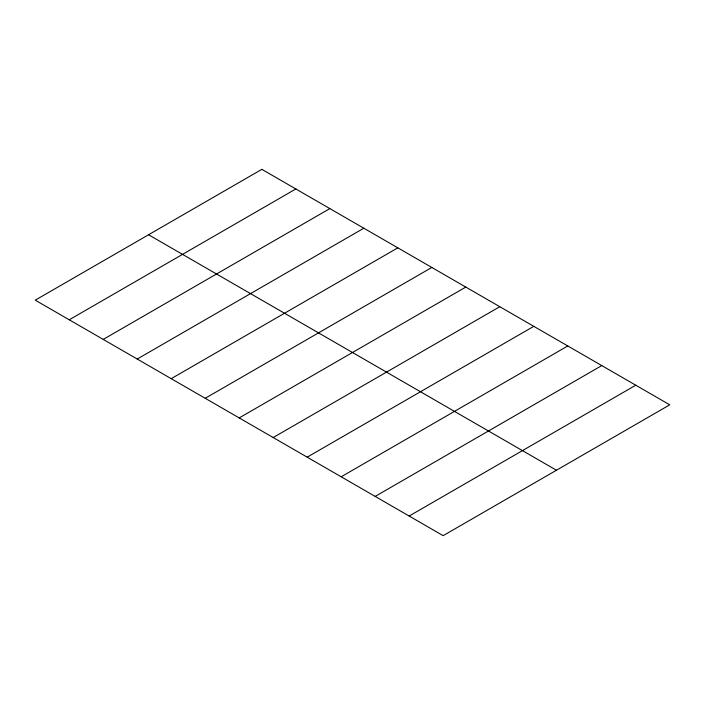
<?xml version="1.0" encoding="UTF-8"?>
<svg xmlns="http://www.w3.org/2000/svg" width="705" height="705" viewBox="0 0 705 705"><rect width="100%" height="100%" fill="white"/><g stroke="black" fill="none" stroke-linecap="round" stroke-linejoin="round"><path stroke-width="1.06" d="M69.24 319.788L295.844 188.958M103.23 339.413L329.843 208.583M137.219 359.039L363.833 228.208M171.218 378.664L397.823 247.834M205.208 398.29L431.812 267.459M239.198 417.915L465.802 287.085M273.188 437.541L499.792 306.71M307.177 457.166L533.782 326.336M341.167 476.791L567.781 345.961M375.157 496.417L601.77 365.587M409.156 516.042L635.76 385.212M148.552 234.756L556.448 470.244M261.855 169.341L35.25 300.171L443.145 535.659L669.75 404.829L261.855 169.341"/></g></svg>
